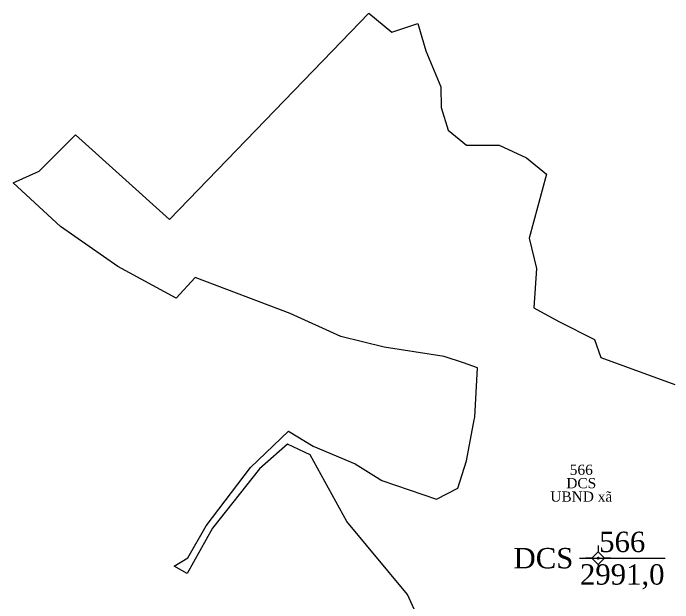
# Model space of a CAD drawing. Header units: metres. Extents: x 543340 to 549474, y 1840490 to 1845220.
# Drawn here: x 546789.1 to 546853.9, y 1842431.5 to 1842489.4 of the extents above; entities that cross this region are included whole.
import ezdxf
from ezdxf.enums import TextEntityAlignment as Align

# ---------------------------------------------------------------- set-up
doc = ezdxf.new("R2010")
doc.units = ezdxf.units.M
doc.header["$MEASUREMENT"] = 0
for name, color, linetype, lineweight in [('Level 10', 7, 'Continuous', 0), ('Level 11', 7, 'Continuous', 0), ('Level 13', 7, 'Continuous', 0), ('Level 15', 7, 'Continuous', 0), ('Level 2', 7, 'Continuous', 0), ('Level 4', 7, 'Continuous', 0)]:
    doc.layers.add(name, color=color, linetype=linetype, lineweight=lineweight)
doc.styles.add('Style-Times New Roman', font='times.ttf')

# ---------------------------------------------------------------- blocks, each defined once
blk = doc.blocks.new('CENTRD')
at = {"layer": 'Level 11', "linetype": 'Continuous', "lineweight": 0}
h = blk.add_hatch(color=1, dxfattribs=at)
edge = h.paths.add_edge_path()
edge.add_arc((0, 0), 1.5, 0, 360)
at = {"layer": 'Level 11', "color": 1, "linetype": 'Continuous', "lineweight": 0}
for p, q in [((0, 12.5), (0, 6.25)), ((-6.25, 0), (-12.5, 0)), ((0, 6.25), (-6.25, 0)), ((-6.25, 0), (0, -6.25)), ((6.25, 0), (0, 6.25)), ((0, -6.25), (6.25, 0)), ((12.5, 0), (6.25, 0)), ((0, -6.25), (0, -12.5))]:
    blk.add_line(p, q, dxfattribs=at)
blk = doc.blocks.new('N_THUA_50')
at = {"layer": 'Level 13', "color": 1, "linetype": 'Continuous', "lineweight": 0}
blk.add_line((-1.848, 0), (6.562, 0), dxfattribs=at)
at = {"layer": 'Level 13', "color": 5, "linetype": 'Continuous', "lineweight": 0, "style": 'Style-Times New Roman'}
blk.add_text('566', height=2, dxfattribs=at).set_placement((2.357, 1.6), align=Align.MIDDLE_CENTER)
at = {"layer": 'Level 2', "color": 3, "linetype": 'Continuous', "lineweight": 0, "style": 'Style-Times New Roman'}
blk.add_text('DCS', height=2, dxfattribs=at).set_placement((-2.448, 0), align=Align.MIDDLE_RIGHT)
at = {"layer": 'Level 4', "color": 1, "linetype": 'Continuous', "lineweight": 0, "style": 'Style-Times New Roman'}
blk.add_text('2991,0', height=2, dxfattribs=at).set_placement((2.357, -1.6), align=Align.MIDDLE_CENTER)

msp = doc.modelspace()

# ---------------------------------------------------------------- linework, layer by layer
at = {"layer": 'Level 10', "color": 7, "lineweight": 0, "flags": 128}
msp.add_lwpolyline([(546829.26, 1842429.09), (546827.8, 1842432.34), (546821.85, 1842439.51), (546818.24, 1842446.04), (546815.99, 1842447.11), (546813.25, 1842444.66), (546808.65, 1842438.84), (546806.13, 1842434.38), (546804.88, 1842435.12), (546806.2, 1842435.92), (546808, 1842439.08), (546812.38, 1842444.81), (546816.09, 1842448.39), (546818.54, 1842446.9), (546822.66, 1842445.17), (546825.27, 1842443.52), (546830.64, 1842441.71), (546832.74, 1842442.79), (546833.58, 1842445.46), (546834.349, 1842449.482), (546834.4, 1842449.75), (546834.68, 1842454.61), (546833.291, 1842455.079), (546831.39, 1842455.72), (546825.51, 1842456.62), (546821.23, 1842457.67), (546816.28, 1842459.94), (546806.92, 1842463.48), (546805.05, 1842461.45), (546799.32, 1842464.56), (546793.71, 1842468.47), (546789.05, 1842472.79), (546791.6, 1842473.93), (546795.16, 1842477.5), (546804.41, 1842469.18), (546820.397, 1842485.722), (546823.99, 1842489.44), (546826.26, 1842487.58), (546828.82, 1842488.42), (546829.6, 1842485.75), (546831.08, 1842482.21), (546831.12, 1842480.17), (546831.79, 1842477.95), (546833.58, 1842476.48), (546836.8, 1842476.48), (546839.49, 1842475.24), (546841.44, 1842473.61), (546839.76, 1842467.34), (546840.48, 1842464.35), (546840.22, 1842460.48), (546842.66, 1842459.16), (546846.18, 1842457.38), (546846.78, 1842455.62), (546854.05, 1842452.95)], dxfattribs=at)

# ---------------------------------------------------------------- block references
at = {"layer": 'Level 11', "color": 1, "linetype": 'Continuous', "lineweight": 0, "xscale": 0.1, "yscale": 0.1, "zscale": 0.1}
msp.add_blockref('CENTRD', (546846.54, 1842435.9), dxfattribs=at)
at = {"layer": 'Level 2', "color": 3, "linetype": 'Continuous', "lineweight": 0}
msp.add_blockref('N_THUA_50', (546846.54, 1842435.9), dxfattribs=at)

# ---------------------------------------------------------------- texts
at = {"layer": 'Level 15', "color": 1, "linetype": 'Continuous', "lineweight": 0, "insert": (546844.873, 1842443.262), "char_height": 1, "attachment_point": 5, "line_spacing_factor": 0.790495, "style": 'Style-Times New Roman'}
msp.add_mtext('566\\PDCS\\PUBND xã', dxfattribs=at)

doc.saveas('drawing.dxf')
